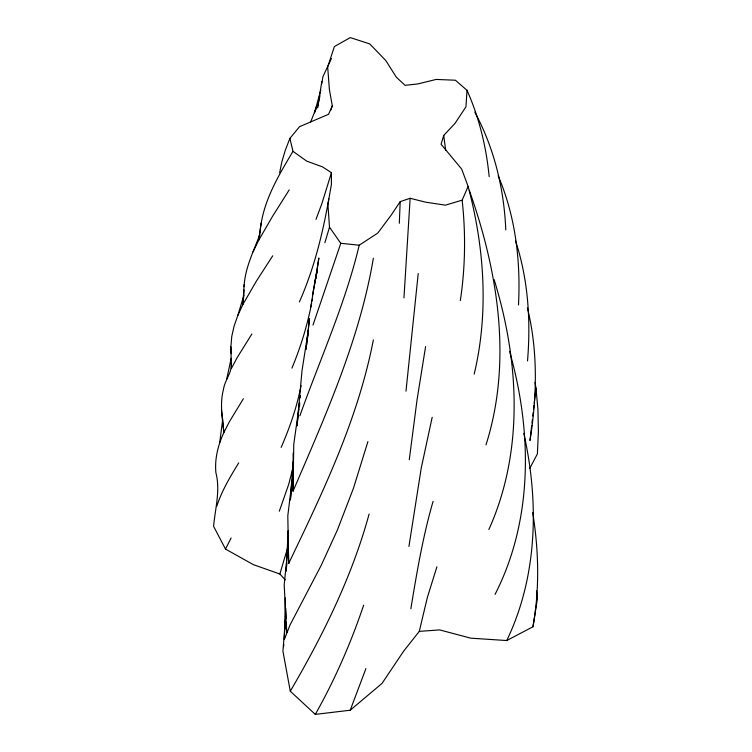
<?xml version="1.0" encoding="UTF-8"?>
<svg xmlns="http://www.w3.org/2000/svg" width="752" height="752" viewBox="0 0 752 752"><rect width="100%" height="100%" fill="white"/><g stroke="black" fill="none" stroke-linecap="round" stroke-linejoin="round"><path stroke-width="1.13" d="M373.359 258.209C359.625 339.942 325.437 415.63 293.045 491.159L293.759 444.366L299.597 402.442L299.258 405.779M293.045 491.159L293.158 453.127M489.176 176.664C486.3 146.96 479.174 117.613 467.02 90.306L455.402 80.229L436.198 79.43L417.764 83.942L405.055 85.333L396.323 77.183L385.804 60.536L369.702 43.898L350.282 37.6L334.396 46.539L327.684 66.956L329.376 89.46L332.328 105.835L328.521 114.304L299.559 126.674L289.896 138.359L292.97 151.331L306.75 161.144L322.495 166.869L331.444 172.678L331.397 184.522L327.91 204.394L329.498 227.189L324.883 242.708M231.39 362.859C232.283 372.39 224.754 380.089 223.476 389.395C219.678 403.589 222.31 418.206 223.889 432.503C218.099 445.043 214.508 458.852 215.909 472.745C220.524 490.548 215.147 508.578 213.606 526.344L225.478 549.054L253.33 564.639L279.857 574.011L285.271 579.886M321.79 83.679L322.89 76.76L331.453 58.477M367.916 441.574L353.449 488.264L337.357 530.085L321.095 565.589L290.056 624.921L284.397 639.35L285.337 597.896M243.526 298.732L244.033 289.905M244.109 286.681C244.851 268.079 253.715 251.281 259.957 234.126M518.485 304.974C520.769 261.16 515.552 216.341 498.153 175.789M299.606 405.958L299.681 403.627M399.312 223.25L400.186 201.639L410.141 198.274L425.67 202.185L445.419 205.155L462.142 200.164L468.129 186.43L461.69 169.125L441.095 144.243L443.727 135.445L455.063 123.319L465.949 106.822L467.02 90.306M410.141 198.274L403.956 297.886M527.519 360.96C530.865 320.662 528.195 279.443 515.534 240.847M244.165 284.529L242.887 304.485L237.839 315.408L234.107 326.02L231.766 336.435L230.883 346.775L231.353 368.527L237.218 357.529L251.873 333.982M284.397 639.35L284.623 635.901M285.074 628.992L285.375 624.386M293.054 461.888L290.404 499.948L291.438 489.477M286.869 563.069L286.192 571.172L288.091 530.893L288.392 548.358M287.349 557.279L287.64 553.801M285.365 619.921L282.931 651.232L290.291 691.21L315.295 714.4L350.225 710.208L382.025 683.399L403.617 651.213L419.287 631.37L427.315 597.596L436.921 566.773M307.615 337.751L307.906 334.555M308.104 332.422L309.42 318.735L306.045 349.407L308.301 330.297L301.994 370.839L297.021 425.942L298.14 415.865M291.776 485.98L292.124 482.493M405.986 391.19L418.225 273.521M287.668 550.351L284.19 584.812L286.681 632.592L286.277 622.186M260.079 233.007C261.987 203.002 277.967 176.532 292.97 151.331M243.272 301.026L242.887 304.485L256.291 281.267L272.722 255.821M298.394 413.619L298.892 409.144M531.72 425.341L530 440.503C536.947 396.652 538.122 351.24 527.396 307.888M531.984 423.009L532.378 419.513M532.783 416.016L533.177 412.519M533.572 409.013L533.967 405.516M534.23 403.185L535.95 388.023L534.992 382.317M300.161 397.968L300.424 395.74M292.124 480.152L287.809 515.769L288.655 563.502C323.275 491.376 358.008 419.184 373.368 339.885M409.276 459.669L417.05 399.791L425.604 346.54M460.327 300.584C465.328 267.364 465.836 233.543 462.142 200.164M219.687 442.862L222.658 419.719L221.436 409.567M283.551 646.645L283.871 644.351M317.184 269.94L318.857 257.983L310.755 307.164M419.287 631.37L439.657 629.913L470.752 638.166L506.735 640.544L532.961 626.764C539.701 589.079 538.789 550.342 532.698 512.638M408.938 546.413L421.252 468.017L432.174 417.322M261.17 222.94L258.547 240.508L253.048 251.901M315.878 278.71L316.207 276.51M316.536 274.32L317.024 271.03L314.665 283.297M532.961 626.764L537.398 598.836L536.561 590.884M321.818 81.611L317.494 107.865L319.957 95.654M410.846 608.772C416.805 572.695 422.859 536.524 433.086 501.358M312.465 295.423L317.024 271.03M328.803 198.951C322.608 234.182 313.904 269.178 299.371 301.975M279.641 172.772L281.765 162.141L285.262 150.353L289.896 138.359M311.61 303.282C307.314 325.522 300.612 347.264 291.917 368.16M312.071 301.007L312.531 298.732M301.082 385.626C296.89 406.917 289.83 427.559 281.126 447.412M474.202 374.064C488.941 312.315 484.363 247.399 468.129 186.43M292.942 467.744L288.777 484.138L279.302 511.228M226.719 379.111L231.193 358.281M259.722 235.188L258.547 240.508L272.544 216.322L289.21 189.899M287.659 547.776L279.857 574.011M400.186 201.639L391.219 215.072L377.795 233.064L359.221 245.19C345.253 304.005 320.051 359.089 299.869 415.809M485.999 444.827C512.488 361.336 498.012 271.284 469.304 190.416M320.831 90.024L314.449 112.8L317.071 106.38M331.444 172.678L321.809 203.82L316.009 219.377M237.839 315.408L243.902 295.282M369.11 514.039C351.974 576.793 322.984 635.28 290.291 691.21M310.679 121.918L316.987 105.985M329.498 227.189L340.788 243.3L312.982 325.099M363.62 605.238C350.893 643.007 334.894 679.686 315.295 714.4M330.767 110.224L332.328 105.835M365.904 668.613L350.225 710.208M216.698 506.51C221.708 490.906 230.178 476.768 238.713 462.884M488.856 529.521C524.304 450.843 519.077 360.358 494.092 279.481M506.735 640.544C537.614 576.37 539.165 501.96 523.787 433.425M495.042 594.4C533.375 519.482 532.106 430.736 509.536 351.297M225.478 549.054L231.118 537.99M529.784 468.374L537.398 453.86L538.394 431.394L537.924 409.389L535.95 388.023M243.404 398.701L229.379 421.74L223.889 432.503L222.658 419.719M340.788 243.3L359.221 245.19M474.766 112.123C494.318 148.2 504.056 189.006 505.786 229.868M443.727 135.445L445.692 150.409M230.883 346.775L231.24 353.713M285.741 608.302L286.136 618.717M288.448 551.855L288.655 563.502"/></g></svg>
